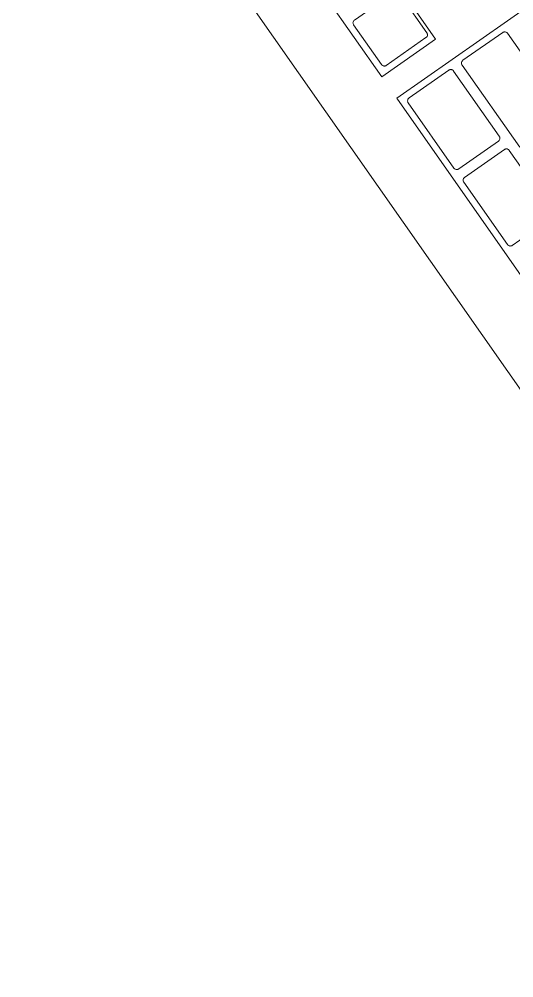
# Model space of a CAD drawing. Header units: inches. Extents: x 1 to 4637, y -664 to 702.
# Drawn here: x 2213.52 to 2219.14, y -311.87 to -300.97 of the extents above; entities that cross this region are included whole.
import ezdxf

# ---------------------------------------------------------------- set-up
doc = ezdxf.new("R2010")
doc.units = ezdxf.units.IN
doc.header["$MEASUREMENT"] = 0
doc.layers.add('I-FURN', color=30, linetype='Continuous', lineweight=9)

# ---------------------------------------------------------------- blocks, each defined once
blk = doc.blocks.new('Desk - Group 1 - No Side Chairs-V16-New Construction - Tel_Data_Elec Plan')
at = {"layer": 'I-FURN'}
for p, q in [((28.201, 12.875), (18.977, 6.417)), ((14.15, 2.123), (28.985, 12.511)), ((18.977, 6.417), (16.832, 9.48)), ((18.238, 7.678), (19.174, 8.332)), ((19.57, 7.697), (20.28, 8.194)), ((20.335, 8.184), (20.651, 7.732)), ((19.535, 7.816), (18.6, 7.161)), ((19.877, 7.19), (19.561, 7.642)), ((20.642, 7.677), (19.932, 7.18)), ((18.545, 7.171), (18.229, 7.623)), ((18.667, 7.065), (19.409, 7.584)), ((19.464, 7.575), (19.781, 7.122)), ((18.974, 6.558), (18.658, 7.01)), ((19.771, 7.068), (19.029, 6.548)), ((17.694, 6.431), (18.306, 6.86)), ((18.306, 6.86), (18.735, 6.247)), ((17.781, 6.444), (18.232, 6.76)), ((18.287, 6.75), (18.604, 6.298)), ((18.088, 5.937), (17.771, 6.389)), ((18.735, 6.247), (16.865, 4.938)), ((18.594, 6.243), (18.142, 5.927))]:
    blk.add_line(p, q, dxfattribs=at)
for points in [[(18.229, 7.623), (18.226, 7.626), (18.223, 7.634), (18.221, 7.646), (18.223, 7.658), (18.229, 7.669), (18.235, 7.675), (18.238, 7.678)], [(19.561, 7.642), (19.558, 7.646), (19.555, 7.653), (19.553, 7.666), (19.555, 7.678), (19.561, 7.689), (19.567, 7.695), (19.57, 7.697)], [(20.651, 7.732), (20.654, 7.729), (20.657, 7.721), (20.659, 7.709), (20.657, 7.696), (20.651, 7.685), (20.645, 7.68), (20.642, 7.677)], [(19.781, 7.122), (19.783, 7.119), (19.787, 7.112), (19.788, 7.099), (19.786, 7.087), (19.78, 7.076), (19.774, 7.07), (19.771, 7.068)], [(18.658, 7.01), (18.655, 7.013), (18.652, 7.021), (18.65, 7.033), (18.652, 7.046), (18.658, 7.057), (18.664, 7.063), (18.667, 7.065)], [(18.604, 6.298), (18.606, 6.295), (18.61, 6.287), (18.611, 6.275), (18.609, 6.263), (18.603, 6.251), (18.597, 6.246), (18.594, 6.243)]]:
    blk.add_open_spline(points, degree=3, dxfattribs=at)
for points in [[(19.409, 7.584), (19.413, 7.587), (19.42, 7.59), (19.435, 7.592), (19.451, 7.588), (19.461, 7.58), (19.464, 7.575)], [(18.6, 7.161), (18.597, 7.159), (18.589, 7.155), (18.575, 7.153), (18.558, 7.157), (18.549, 7.166), (18.545, 7.171)], [(19.932, 7.18), (19.929, 7.178), (19.921, 7.174), (19.907, 7.172), (19.891, 7.177), (19.881, 7.185), (19.877, 7.19)], [(18.232, 6.76), (18.235, 6.762), (18.243, 6.766), (18.257, 6.768), (18.274, 6.764), (18.283, 6.755), (18.287, 6.75)], [(19.029, 6.548), (19.026, 6.546), (19.018, 6.542), (19.004, 6.54), (18.988, 6.544), (18.978, 6.553), (18.974, 6.558)], [(18.142, 5.927), (18.139, 5.925), (18.132, 5.921), (18.117, 5.919), (18.101, 5.923), (18.091, 5.932), (18.088, 5.937)]]:
    blk.add_open_spline(points, degree=3, knots=[0, 0, 0, 0, 0.2, 0.4, 0.7, 1, 1, 1, 1], dxfattribs=at)

msp = doc.modelspace()

# ---------------------------------------------------------------- block references
at = {"layer": 'I-FURN', "rotation": 269.9999999999999}
msp.add_blockref('Desk - Group 1 - No Side Chairs-V16-New Construction - Tel_Data_Elec Plan', (2211.394, -282.89), dxfattribs=at)

doc.saveas('drawing.dxf')
